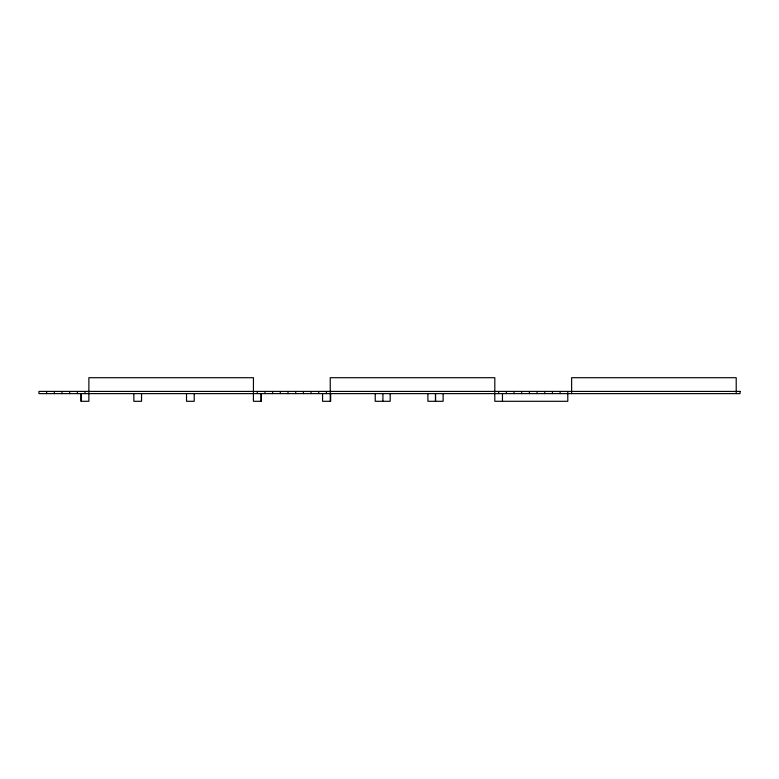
<?xml version="1.0" encoding="UTF-8"?>
<svg xmlns="http://www.w3.org/2000/svg" width="779" height="779" viewBox="0 0 779 779"><rect width="100%" height="100%" fill="white"/><g stroke="black" fill="none" stroke-linecap="round" stroke-linejoin="round"><path stroke-width="1.17" d="M736.213 393.619L736.213 377.708L571.63 377.708L571.63 393.619M567.794 391.418L567.794 401.292L494.792 401.292L494.831 377.708L330.247 377.708L330.247 401.292M560.111 391.418L560.111 393.619M552.428 391.418L552.428 393.619M544.755 391.418L544.755 393.619M537.072 391.418L537.072 393.619M529.389 391.418L529.389 393.619M521.706 391.418L521.706 393.619M514.033 391.418L514.033 393.619M506.35 391.418L506.35 393.619M502.465 393.619L502.465 401.292M498.667 391.418L498.667 393.619M443.124 393.619L443.124 401.292L427.905 401.292L427.905 393.619M435.578 393.619L435.578 401.292M435.442 393.619L435.442 401.292M390.182 393.619L390.182 401.292L375.235 401.292L375.235 393.619M382.917 393.619L382.917 401.292M330.666 393.619L330.666 401.292L322.574 401.292L322.574 393.619M326.411 391.418L326.411 393.619M318.728 391.418L318.728 393.619M311.055 391.418L311.055 393.619M303.372 391.418L303.372 393.619M295.689 391.418L295.689 393.619M288.006 391.418L288.006 393.619M280.333 391.418L280.333 393.619M272.65 391.418L272.65 393.619M264.967 391.418L264.967 393.619M261.257 393.619L261.257 401.292L253.409 401.292L253.448 377.708L88.874 377.708L88.874 401.292L81.055 401.292L81.055 393.619M261.092 393.619L261.092 401.292M257.294 391.418L257.294 393.619M194.205 393.619L194.205 401.292L186.522 401.292L186.522 393.619M141.535 393.619L141.535 401.292L133.852 401.292L133.852 393.619M85.028 391.418L85.028 393.619M81.191 393.619L81.191 401.292M77.355 391.418L77.355 393.619M69.672 391.418L69.672 393.619M61.989 391.418L61.989 393.619M54.306 391.418L54.306 393.619M46.633 391.418L46.633 393.619M740.05 391.418L38.95 391.418L38.95 393.619L740.05 393.619L740.05 391.418"/></g></svg>
